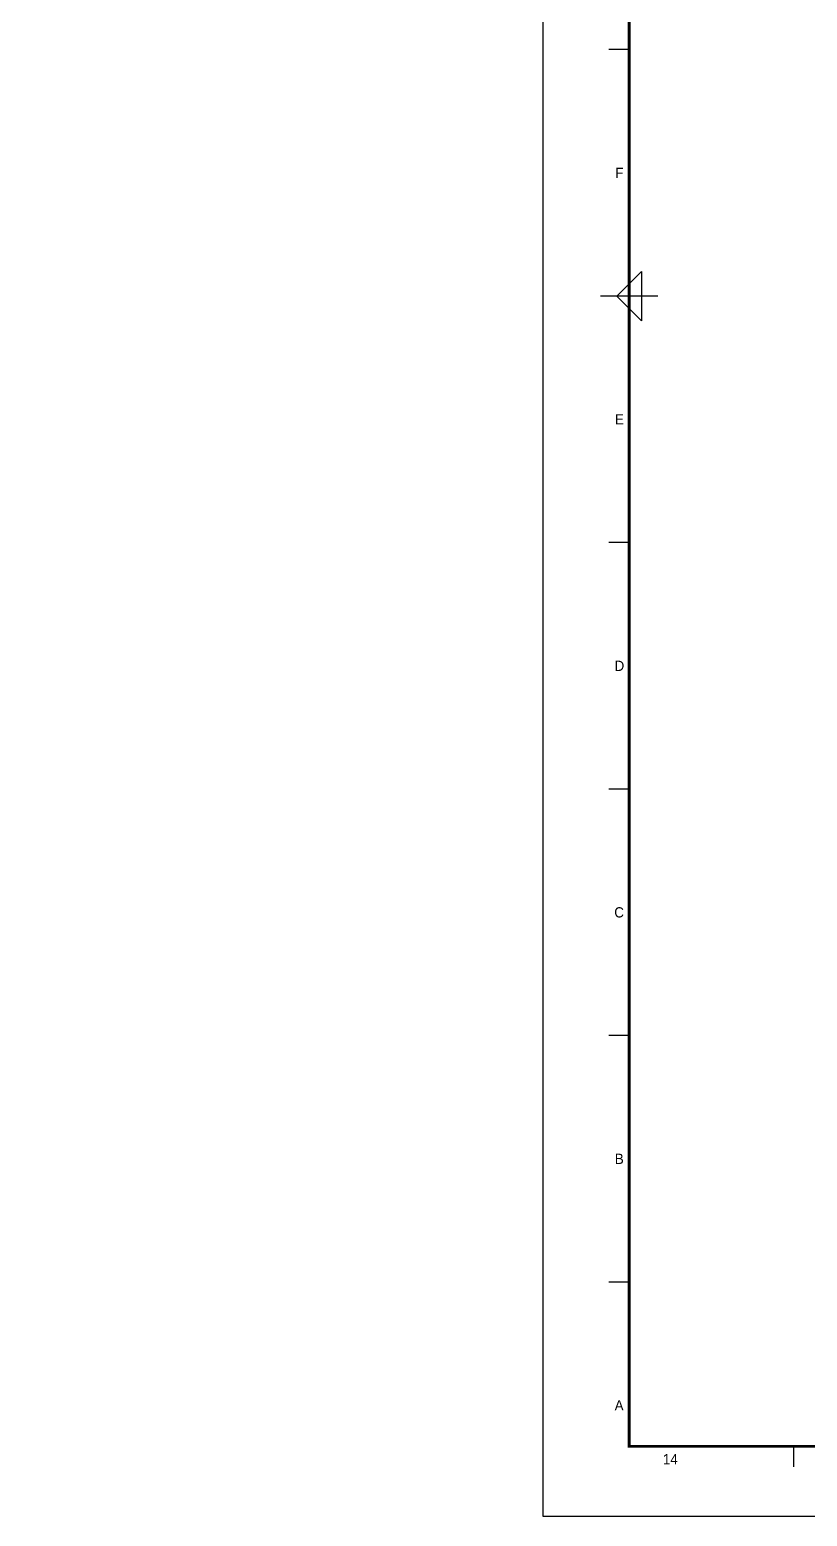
# Model space of a CAD drawing. Header units: millimetres. Extents: x -24416 to 92204, y -190080 to 23760.
# Drawn here: x -6246 to 3217, y -100980 to -82888 of the extents above; entities that cross this region are included whole.
import ezdxf
from ezdxf.enums import TextEntityAlignment as Align
from ezdxf.xclip import XClip

# ---------------------------------------------------------------- set-up
doc = ezdxf.new("R2010")
doc.units = ezdxf.units.MM
doc.header["$LTSCALE"] = 50
doc.header["$XCLIPFRAME"] = 0
doc.linetypes.add('CEN', pattern=[62, 60, -1, 0, -1])
for name, color, linetype in [('AA-BORD-FORM', 7, 'Continuous'), ('AA-BORD-TEXT', 3, 'Continuous'), ('CEN_CON', 1, 'CEN')]:
    doc.layers.add(name, color=color, linetype=linetype)
doc.styles.add('HAUD01', font='Dotum.ttf')

# ---------------------------------------------------------------- blocks, each defined once
blk = doc.blocks.new('U-121A(기본)', base_point=(-97043, -98978))
at = {"layer": 'CEN_CON'}
blk.add_line((-111073, -98978), (-96438, -98978), dxfattribs=at)
blk = doc.blocks.new('XR-FORM 청주월명')
at = {"layer": 'AA-BORD-FORM', "color": 2}
for p, q in [((21, 357), (16, 357)), ((28, 297), (14, 297)), ((21, 237), (16, 237)), ((21, 177), (16, 177)), ((21, 117), (16, 117)), ((21, 57), (16, 57)), ((61, 17), (61, 12))]:
    blk.add_line(p, q, dxfattribs=at)
at = {"layer": 'AA-BORD-FORM', "color": 1}
blk.add_lwpolyline([(0, 0), (841, 0), (841, 594), (0, 594)], close=True, dxfattribs=at)
at = {"layer": 'AA-BORD-FORM', "color": 2, "const_width": 0.682}
blk.add_lwpolyline([(21, 17), (21, 577), (821, 577), (821, 17)], close=True, dxfattribs=at)
at = {"layer": 'AA-BORD-FORM', "color": 2}
blk.add_lwpolyline([(24, 291), (18, 297), (24, 303)], close=True, dxfattribs=at)
at = {"layer": 'AA-BORD-TEXT', "color": 7, "style": 'HAUD01'}
for s, p in [('F', (18.61, 327)), ('E', (18.61, 267)), ('D', (18.61, 207)), ('C', (18.54, 147)), ('B', (18.58, 87)), ('A', (18.54, 27)), ('14', (31, 13.9))]:
    blk.add_text(s, height=2.5, dxfattribs=at).set_placement(p, align=Align.MIDDLE_CENTER)

msp = doc.modelspace()

# ---------------------------------------------------------------- block references
at = {"xscale": 50, "yscale": 50, "zscale": 50}
msp.add_blockref('XR-FORM 청주월명', (0, -100980), dxfattribs=at)
ref = msp.add_blockref('U-121A(기본)', (7784, -90128))
XClip(ref).set_block_clipping_path([(-98322.3683535215, -102373.3508954951), (-71997.5938625024, -85853.350897206)])

doc.saveas('drawing.dxf')
